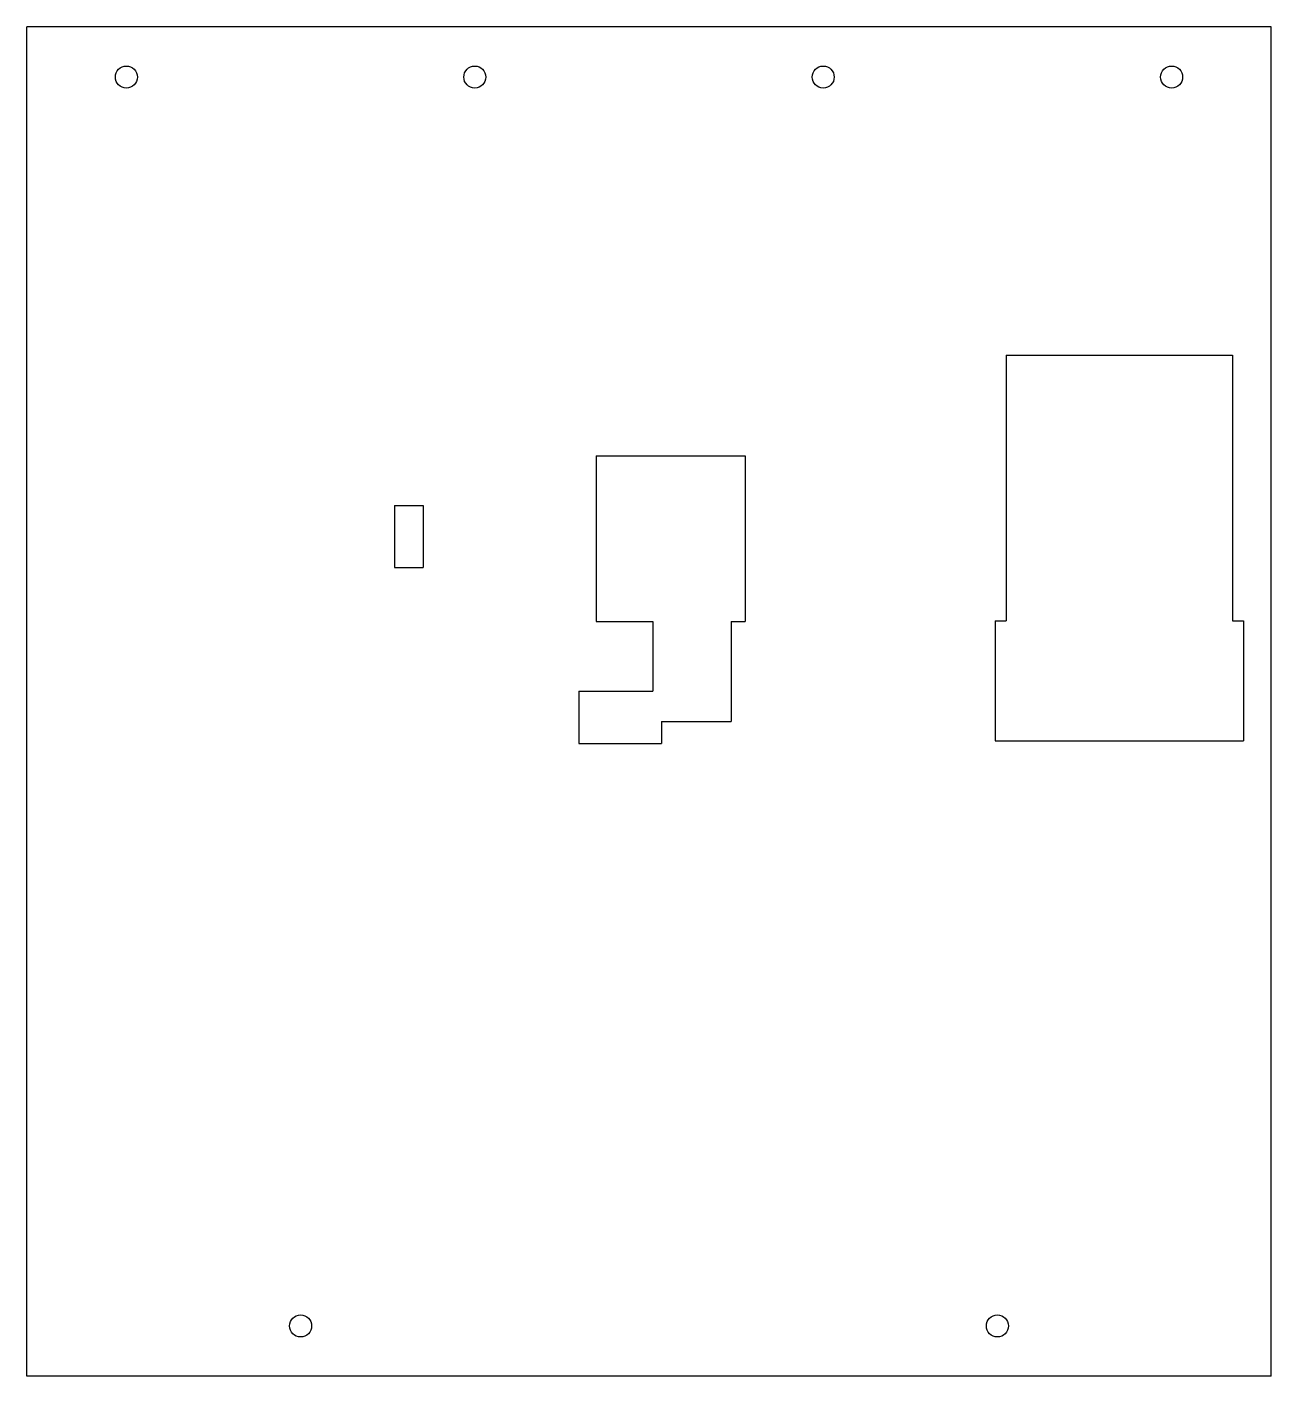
# Model space of a CAD drawing. Extents: x 0 to 286, y 0 to 310.
import ezdxf

# ---------------------------------------------------------------- set-up
doc = ezdxf.new("R2010")
doc.units = 0
doc.layers.add('CUT', color=1, linetype='CONTINUOUS')

msp = doc.modelspace()

# ---------------------------------------------------------------- linework, layer by layer
at = {"layer": 'CUT'}
for p, q in [((0, 0), (0, 309.64)), ((285.64, 309.64), (0, 309.64)), ((285.64, 0), (285.64, 309.64)), ((224.82, 234.32), (224.82, 173.32)), ((224.82, 234.32), (276.82, 234.32)), ((276.82, 234.32), (276.82, 173.32)), ((130.685, 211.2), (130.685, 173.2)), ((130.685, 211.2), (164.885, 211.2)), ((164.885, 211.2), (164.885, 173.2)), ((84.385, 199.8), (84.385, 185.6)), ((84.385, 199.8), (90.985, 199.8)), ((90.985, 199.8), (90.985, 185.6)), ((84.385, 185.6), (90.985, 185.6)), ((130.685, 173.2), (143.685, 173.2)), ((143.685, 173.2), (143.685, 157.2)), ((161.685, 173.2), (161.685, 150.2)), ((161.685, 173.2), (164.885, 173.2)), ((222.32, 173.32), (222.32, 145.82)), ((222.32, 173.32), (224.82, 173.32)), ((276.82, 173.32), (279.32, 173.32)), ((279.32, 173.32), (279.32, 145.82)), ((126.685, 157.2), (126.685, 145.2)), ((126.685, 157.2), (143.685, 157.2)), ((145.685, 150.2), (161.685, 150.2)), ((145.685, 150.2), (145.685, 145.2)), ((222.32, 145.82), (279.32, 145.82)), ((126.685, 145.2), (145.685, 145.2)), ((285.64, 0), (0, 0))]:
    msp.add_line(p, q, dxfattribs=at)
for centre in [(22.82, 298.14), (102.82, 298.14), (182.82, 298.14), (262.82, 298.14), (62.82, 11.5), (222.82, 11.5)]:
    msp.add_circle(centre, 2.525, dxfattribs=at)

doc.saveas('drawing.dxf')
